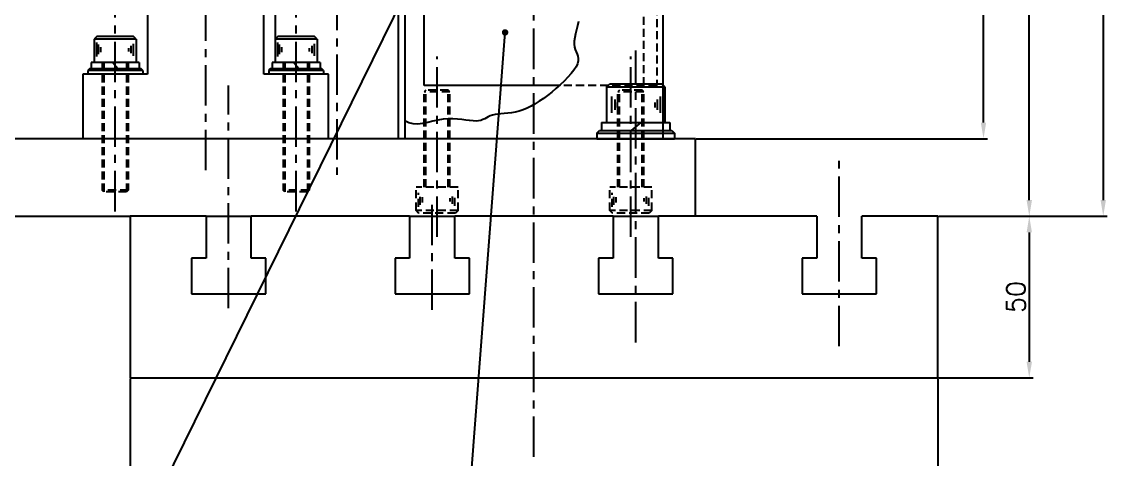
# Model space of a CAD drawing. Extents: x 0 to 2303, y 0 to 1485.
# Drawn here: x 219.6 to 555.6, y 554.1 to 689.4 of the extents above; entities that cross this region are included whole.
import ezdxf

# ---------------------------------------------------------------- set-up
doc = ezdxf.new("R2010")
doc.units = 0
doc.header["$LTSCALE"] = 10
doc.header["$MEASUREMENT"] = 0
doc.linetypes.add('CENTER', pattern=[2, 1.25, -0.25, 0.25, -0.25])
doc.linetypes.add('HIDDEN', pattern=[0.375, 0.25, -0.125])
doc.layers.get('0').update_dxf_attribs({"linetype": 'CONTINUOUS'})
doc.layers.get('DEFPOINTS').update_dxf_attribs({"linetype": 'CONTINUOUS'})
for name, color, linetype in [('CL', 1, 'CENTER'), ('CO', 3, 'CONTINUOUS'), ('FI', 1, 'CONTINUOUS'), ('OC', 1, 'HIDDEN'), ('POS', 3, 'CONTINUOUS')]:
    doc.layers.add(name, color=color, linetype=linetype)
doc.styles.add('ROMANS', font='ROMANS.SHX')
doc.dimstyles.new('2CON5', dxfattribs={"dimscale": 2.5, "dimtxt": 2.3, "dimasz": 2, "dimexe": 0.5, "dimexo": 0.0625, "dimgap": 0.5, "dimtad": 1, "dimdec": 4, "dimdsep": 46, "dimtxsty": 'ROMANS', "dimcen": -2, "dimclrt": 7, "dimadec": 0, "dimazin": 0, "dimtfac": 0.869565, "dimtdec": 4, "dimtmove": 0, "dimatfit": 3, "dimfxl": 1, "dimtolj": 1, "dimarcsym": 0})

# ---------------------------------------------------------------- blocks, each defined once
blk = doc.blocks.new('08125')
for p, q in [((-8.5, 1.1), (-8, 1.6)), ((-8.5, 1.1), (-8.5, 0)), ((-8.5, 0), (8.5, 0)), ((-8, 1.6), (8, 1.6)), ((8, 1.6), (8.5, 1.1)), ((8.5, 1.1), (8.5, 0))]:
    blk.add_line(p, q)
at = {"color": 1}
blk.add_line((-8.5, 1.1), (8.5, 1.1), dxfattribs=at)
blk = doc.blocks.new('08912L')
for p, q in [((-6.5, 7.2), (-5.7, 8)), ((-6.5, 7.2), (-6.5, 0)), ((-5.7, 8), (5.7, 8)), ((5.7, 8), (6.5, 7.2)), ((6.5, 7.2), (6.5, 0)), ((-6.5, 0), (6.5, 0))]:
    blk.add_line(p, q)
at = {"color": 1}
for p, q in [((-6.5, 7.2), (6.5, 7.2)), ((-5.56, 5.75), (-5.56, 2.02)), ((-4.81, 5.13), (-4.81, 2.89)), ((-4.07, 4.39), (-4.07, 3.39)), ((4.52, 4.76), (4.52, 3.14)), ((5.26, 5.51), (5.26, 2.52)), ((5.76, 6.13), (5.76, 1.78))]:
    blk.add_line(p, q, dxfattribs=at)
blk = doc.blocks.new('08127')
for p, q in [((-7.4, 2), (7.4, 2)), ((-7.4, 2), (-7.4, 0)), ((-7.4, 0), (7.4, 0)), ((0.81, 2), (-0.9, 0)), ((7.4, 2), (7.4, 0))]:
    blk.add_line(p, q)
blk = doc.blocks.new('12125')
for p, q in [((-12, 1.7), (-11.2, 2.5)), ((-12, 1.7), (-12, 0)), ((-12, 0), (12, 0)), ((-11.2, 2.5), (11.2, 2.5)), ((11.2, 2.5), (12, 1.7)), ((12, 1.7), (12, 0))]:
    blk.add_line(p, q)
at = {"color": 1}
blk.add_line((-12, 1.7), (12, 1.7), dxfattribs=at)
blk = doc.blocks.new('12127')
for p, q in [((-10.55, 2.5), (10.55, 2.5)), ((-10.55, 2.5), (-10.55, 0)), ((-10.55, 0), (10.55, 0)), ((1.61, 2.5), (-1.46, 0)), ((10.55, 2.5), (10.55, 0))]:
    blk.add_line(p, q)
blk = doc.blocks.new('12912L')
for p, q in [((-9, 11), (-8, 12)), ((-9, 11), (-9, 0)), ((-8, 12), (8, 12)), ((9, 11), (8, 12)), ((9, 11), (9, 0)), ((-9, 0), (9, 0))]:
    blk.add_line(p, q)
at = {"color": 1}
for p, q in [((-9, 11), (9, 11)), ((-7.47, 8.01), (-7.47, 3.03)), ((-6.47, 7.16), (-6.47, 3.89)), ((6.61, 7.16), (6.61, 3.89)), ((7.61, 8.01), (7.61, 3.03)), ((-5.76, 6.16), (-5.76, 4.6)), ((5.9, 6.16), (5.9, 4.6))]:
    blk.add_line(p, q, dxfattribs=at)
blk = doc.blocks.new('*D39')
at = {"layer": 'CO', "color": 0, "lineweight": -2}
for p, q in [((253.13, 579.1), (253.13, 540.52)), ((503.13, 579.1), (503.13, 540.52)), ((258.13, 541.77), (498.13, 541.77))]:
    blk.add_line(p, q, dxfattribs=at)
at = {"layer": 'CO', "color": 0}
for points in [[(258.13, 542.61), (258.13, 540.94), (253.13, 541.77)], [(498.13, 542.61), (498.13, 540.94), (503.13, 541.77)]]:
    blk.add_solid(points, dxfattribs=at)
at = {"layer": 'DEFPOINTS', "color": 0}
for p in [(253.13, 579.26), (503.13, 579.26), (503.13, 541.77)]:
    blk.add_point(p, dxfattribs=at)
at = {"layer": 'CO', "color": 7, "insert": (378.13, 545.9), "char_height": 5.75, "attachment_point": 5, "style": 'ROMANS'}
blk.add_mtext('\\A1;250', dxfattribs=at)
blk = doc.blocks.new('*D40')
at = {"layer": 'CO', "color": 0, "lineweight": -2}
for p, q in [((128.13, 629.1), (128.13, 540.52)), ((253.13, 579.1), (253.13, 540.52)), ((248.13, 541.77), (133.13, 541.77))]:
    blk.add_line(p, q, dxfattribs=at)
at = {"layer": 'CO', "color": 0}
for points in [[(133.13, 542.61), (133.13, 540.94), (128.13, 541.77)], [(248.13, 542.61), (248.13, 540.94), (253.13, 541.77)]]:
    blk.add_solid(points, dxfattribs=at)
at = {"layer": 'DEFPOINTS', "color": 0}
for p in [(128.13, 629.26), (253.13, 579.26), (128.13, 541.77)]:
    blk.add_point(p, dxfattribs=at)
at = {"layer": 'CO', "color": 7, "insert": (190.63, 545.9), "char_height": 5.75, "attachment_point": 5, "style": 'ROMANS'}
blk.add_mtext('\\A1;125', dxfattribs=at)
blk = doc.blocks.new('*D44')
at = {"layer": 'CO', "color": 0, "lineweight": -2}
for p, q in [((398.29, 859.26), (518.52, 859.26)), ((517.27, 658.26), (517.27, 854.26)), ((428.29, 653.26), (518.52, 653.26))]:
    blk.add_line(p, q, dxfattribs=at)
at = {"layer": 'CO', "color": 0}
for points in [[(516.44, 854.26), (518.1, 854.26), (517.27, 859.26)], [(516.44, 658.26), (518.1, 658.26), (517.27, 653.26)]]:
    blk.add_solid(points, dxfattribs=at)
at = {"layer": 'DEFPOINTS', "color": 0}
for p in [(398.13, 859.26), (517.27, 859.26), (428.13, 653.26)]:
    blk.add_point(p, dxfattribs=at)
at = {"layer": 'CO', "color": 7, "insert": (513.15, 756.26), "char_height": 5.75, "attachment_point": 5, "rotation": 90, "style": 'ROMANS'}
blk.add_mtext('\\A1;206', dxfattribs=at)
blk = doc.blocks.new('*D55')
at = {"layer": 'CO', "color": 0, "lineweight": -2}
for p, q in [((503.29, 1093.76), (532.68, 1093.76)), ((531.43, 634.26), (531.43, 1088.76)), ((503.29, 629.26), (532.68, 629.26))]:
    blk.add_line(p, q, dxfattribs=at)
at = {"layer": 'CO', "color": 0}
for points in [[(530.6, 1088.76), (532.27, 1088.76), (531.43, 1093.76)], [(530.6, 634.26), (532.27, 634.26), (531.43, 629.26)]]:
    blk.add_solid(points, dxfattribs=at)
at = {"layer": 'DEFPOINTS', "color": 0}
for p in [(503.13, 1093.76), (531.43, 1093.76), (503.13, 629.26)]:
    blk.add_point(p, dxfattribs=at)
at = {"layer": 'CO', "color": 7, "insert": (527.31, 861.51), "char_height": 5.75, "attachment_point": 5, "rotation": 90, "style": 'ROMANS'}
blk.add_mtext('\\A1;465', dxfattribs=at)
blk = doc.blocks.new('*D70')
at = {"layer": 'CO', "color": 0, "lineweight": -2}
for p, q in [((503.29, 629.26), (532.68, 629.26)), ((531.43, 624.26), (531.43, 584.26)), ((503.29, 579.26), (532.68, 579.26))]:
    blk.add_line(p, q, dxfattribs=at)
at = {"layer": 'CO', "color": 0}
for points in [[(530.6, 624.26), (532.27, 624.26), (531.43, 629.26)], [(530.6, 584.26), (532.27, 584.26), (531.43, 579.26)]]:
    blk.add_solid(points, dxfattribs=at)
at = {"layer": 'DEFPOINTS', "color": 0}
for p in [(503.13, 629.26), (503.13, 579.26), (531.43, 579.26)]:
    blk.add_point(p, dxfattribs=at)
at = {"layer": 'CO', "color": 7, "insert": (527.31, 604.26), "char_height": 5.75, "attachment_point": 5, "rotation": 90, "style": 'ROMANS'}
blk.add_mtext('\\A1;50', dxfattribs=at)
blk = doc.blocks.new('*D85')
at = {"layer": 'DEFPOINTS', "color": 0}
for p in [(398.29, 859.26), (503.13, 629.26), (554.33, 629.26)]:
    blk.add_point(p, dxfattribs=at)
at = {"layer": 'POS', "color": 0, "lineweight": -2}
for p, q in [((398.45, 859.26), (555.58, 859.26)), ((554.33, 854.26), (554.33, 634.26)), ((503.29, 629.26), (555.58, 629.26))]:
    blk.add_line(p, q, dxfattribs=at)
at = {"layer": 'POS', "color": 0}
for points in [[(553.5, 854.26), (555.16, 854.26), (554.33, 859.26)], [(553.5, 634.26), (555.16, 634.26), (554.33, 629.26)]]:
    blk.add_solid(points, dxfattribs=at)
at = {"layer": 'POS', "color": 7, "insert": (550.2, 744.26), "char_height": 5.75, "attachment_point": 5, "rotation": 90, "style": 'ROMANS'}
blk.add_mtext('\\A1;230', dxfattribs=at)

msp = doc.modelspace()

# ---------------------------------------------------------------- linework, layer by layer
for p, q in [((298.13414, 682.35801), (298.13414, 816.25802)), ((336.13414, 749.25801), (336.13414, 653.25801)), ((338.13414, 727.25801), (338.13414, 653.25801)), ((418.13414, 653.25801), (418.13414, 727.25801)), ((344.13414, 669.75801), (344.13414, 720.25801)), ((258.53414, 708.25802), (258.53414, 673.25801)), ((294.53414, 673.25801), (294.53414, 708.25802)), ((238.53415, 673.25801), (238.53415, 653.25801)), ((258.53414, 673.25801), (238.53415, 673.25801)), ((314.53414, 673.25801), (294.53414, 673.25801)), ((314.53414, 653.25801), (314.53414, 673.25801)), ((386.06703, 669.75801), (344.13414, 669.75801)), ((428.13414, 653.25801), (188.13414, 653.25801)), ((428.13414, 629.25801), (428.13414, 653.25801)), ((188.13414, 629.25801), (253.13414, 629.25801)), ((253.13414, 629.25801), (253.13414, 579.25801)), ((276.63414, 629.25801), (253.13414, 629.25801)), ((276.63414, 629.25801), (290.63414, 629.25801)), ((276.63414, 629.25801), (276.63414, 616.25801)), ((290.63414, 616.25801), (290.63414, 629.25801)), ((339.63414, 629.25801), (290.63414, 629.25801)), ((339.63414, 629.25801), (353.63414, 629.25801)), ((339.63414, 629.25801), (339.63414, 616.25801)), ((353.63414, 616.25801), (353.63414, 629.25801)), ((402.63414, 629.25801), (353.63414, 629.25801)), ((402.63414, 629.25801), (416.63414, 629.25801)), ((402.63414, 629.25801), (402.63414, 616.25801)), ((416.63414, 616.25801), (416.63414, 629.25801)), ((465.63414, 629.25801), (416.63414, 629.25801)), ((465.63414, 629.25801), (465.63414, 616.25801)), ((479.63414, 616.25801), (479.63414, 629.25801)), ((503.13414, 629.25801), (479.63414, 629.25801)), ((503.13414, 579.25801), (503.13414, 629.25801)), ((276.63414, 616.25801), (272.13414, 616.25801)), ((272.13414, 616.25801), (272.13414, 605.25801)), ((295.13414, 616.25801), (290.63414, 616.25801)), ((295.13414, 605.25801), (295.13414, 616.25801)), ((339.63414, 616.25801), (335.13414, 616.25801)), ((335.13414, 616.25801), (335.13414, 605.25801)), ((358.13414, 616.25801), (353.63414, 616.25801)), ((358.13414, 605.25801), (358.13414, 616.25801)), ((402.63414, 616.25801), (398.13414, 616.25801)), ((398.13414, 616.25801), (398.13414, 605.25801)), ((421.13414, 616.25801), (416.63414, 616.25801)), ((421.13414, 605.25801), (421.13414, 616.25801)), ((465.63414, 616.25801), (461.13414, 616.25801)), ((461.13414, 616.25801), (461.13414, 605.25801)), ((484.13414, 616.25801), (479.63414, 616.25801)), ((484.13414, 605.25801), (484.13414, 616.25801)), ((272.13414, 605.25801), (295.13414, 605.25801)), ((335.13414, 605.25801), (358.13414, 605.25801)), ((398.13414, 605.25801), (421.13414, 605.25801)), ((461.13414, 605.25801), (484.13414, 605.25801)), ((253.13414, 579.25801), (503.13414, 579.25801))]:
    msp.add_line(p, q)
at = {"layer": 'CL'}
for p, q in [((378.13414, 554.80085), (378.13414, 886.82394)), ((276.53414, 643.48982), (276.53414, 867.31869)), ((317.13414, 799.29801), (317.13414, 642.04524)), ((248.53414, 630.75893), (248.53414, 694.75244)), ((304.53414, 630.75893), (304.53414, 694.75244)), ((409.63414, 590.23935), (409.63414, 680.56975)), ((348.13414, 622.85645), (348.13414, 678.6779)), ((408.13414, 622.85645), (408.13414, 678.6779)), ((283.63414, 600.78419), (283.63414, 669.72501)), ((472.63414, 589.03965), (472.63414, 646.42283)), ((346.63414, 600.33157), (346.63414, 634.56369))]:
    msp.add_line(p, q, dxfattribs=at)
at = {"layer": 'FI'}
msp.add_lwpolyline([(391.89186, 689.5262), (391.61692, 688.22074), (391.3121, 686.94303), (391.01616, 685.71163), (390.76786, 684.54511), (390.60597, 683.46205), (390.56925, 682.48101), (390.68124, 681.61262), (390.90462, 680.8357), (391.18682, 680.12113), (391.47529, 679.43981), (391.71747, 678.76261), (391.86082, 678.06041), (391.85278, 677.30412), (391.6408, 676.46459), (391.18666, 675.52136), (390.50957, 674.48845), (389.64305, 673.38853), (388.62067, 672.24427), (387.47596, 671.07832), (386.24245, 669.91337), (384.9537, 668.77206), (383.64325, 667.67707), (382.33908, 666.6481), (381.047, 665.69304), (379.76725, 664.81682), (378.50008, 664.02436), (377.24573, 663.32059), (376.00446, 662.71043), (374.7765, 662.19883), (373.56211, 661.79069), (372.36338, 661.48643), (371.18981, 661.2684), (370.05274, 661.11443), (368.96352, 661.00233), (367.93349, 660.90995), (366.974, 660.8151), (366.09639, 660.69561), (365.31201, 660.52932), (364.62529, 660.30157), (364.01301, 660.02779), (363.44506, 659.73095), (362.8913, 659.43399), (362.3216, 659.15988), (361.70584, 658.93157), (361.0139, 658.77202), (360.21564, 658.70419), (359.288, 658.7414), (358.23616, 658.8585), (357.07238, 659.0207), (355.80888, 659.19323), (354.45792, 659.34129), (353.03174, 659.43011), (351.54259, 659.42491), (350.0027, 659.29089), (348.42591, 659.01168), (346.83234, 658.64451), (345.24369, 658.26502), (343.68168, 657.94885), (342.16802, 657.77162), (340.7244, 657.80899), (339.37254, 658.13657), (338.13414, 658.83002)], dxfattribs=at)
at = {"layer": 'OC'}
for p, q in [((412.13414, 669.75801), (412.13414, 725.25801)), ((416.13414, 720.25801), (416.13414, 669.75801)), ((244.53414, 676.85801), (244.53414, 637.35801)), ((245.03414, 676.85801), (245.03414, 636.85801)), ((252.03414, 676.85801), (252.03414, 636.85801)), ((252.53414, 676.85801), (252.53414, 637.35801)), ((300.53414, 676.85801), (300.53414, 637.35801)), ((301.03414, 676.85801), (301.03414, 636.85801)), ((308.03414, 676.85801), (308.03414, 636.85801)), ((308.53414, 676.85801), (308.53414, 637.35801)), ((416.13414, 669.75801), (386.06703, 669.75801)), ((344.63414, 668.25801), (344.13414, 667.75801)), ((344.13414, 638.25801), (344.13414, 667.75801)), ((352.13414, 667.75801), (344.13414, 667.75801)), ((344.63414, 638.25801), (344.63414, 668.25801)), ((351.63414, 668.25801), (344.63414, 668.25801)), ((351.63414, 638.25801), (351.63414, 668.25801)), ((352.13414, 667.75801), (351.63414, 668.25801)), ((352.13414, 638.25801), (352.13414, 667.75801)), ((404.63414, 668.25801), (404.13414, 667.75801)), ((404.13414, 638.25801), (404.13414, 667.75801)), ((412.13414, 667.75801), (404.13414, 667.75801)), ((404.63414, 638.25801), (404.63414, 668.25801)), ((411.63414, 668.25801), (404.63414, 668.25801)), ((411.63414, 638.25801), (411.63414, 668.25801)), ((412.13414, 667.75801), (411.63414, 668.25801)), ((412.13414, 638.25801), (412.13414, 667.75801)), ((245.03414, 636.85801), (244.53414, 637.35801)), ((252.53414, 637.35801), (244.53414, 637.35801)), ((252.03414, 636.85801), (245.03414, 636.85801)), ((252.53414, 637.35801), (252.03414, 636.85801)), ((301.03414, 636.85801), (300.53414, 637.35801)), ((308.53414, 637.35801), (300.53414, 637.35801)), ((308.03414, 636.85801), (301.03414, 636.85801)), ((308.53414, 637.35801), (308.03414, 636.85801))]:
    msp.add_line(p, q, dxfattribs=at)
at = {"layer": 'POS'}
for p, q in [((247.86877, 514.50789), (350.82277, 723.45925)), ((353.93484, 486.18772), (369.20121, 686.1346))]:
    msp.add_line(p, q, dxfattribs=at)
at = {"layer": 'POS', "const_width": 1}
msp.add_lwpolyline([(368.70121, 686.1346, 1), (369.70121, 686.1346, 1)], format="xyb", close=True, dxfattribs=at)

# ---------------------------------------------------------------- block references
at = {"xscale": -1}
for name, p in [('08912L', (248.53414, 676.85801)), ('08912L', (304.53414, 676.85801)), ('08127', (248.53414, 674.85801)), ('08127', (304.53414, 674.85801)), ('08125', (248.53414, 673.25801)), ('08125', (304.53414, 673.25801))]:
    msp.add_blockref(name, p, dxfattribs=at)
for name, p in [('12912L', (409.63414, 658.25801)), ('12125', (409.63414, 653.25801)), ('12127', (409.63414, 655.75801))]:
    msp.add_blockref(name, p)
at = {"layer": 'OC', "rotation": 180}
for p in [(348.13414, 638.25801), (408.13414, 638.25801)]:
    msp.add_blockref('08912L', p, dxfattribs=at)

# ---------------------------------------------------------------- dimensions: what is measured, and where the dimension line sits
at = {"layer": 'CO'}
dim = msp.add_linear_dim(base=(531.43244, 1093.75802), p1=(503.13414, 629.25801), p2=(503.13414, 1093.75802), angle=90, dimstyle='2CON5', override={"dimdec": 0}, dxfattribs=at)
dim.commit()
dim.dimension.update_dxf_attribs({"geometry": '*D55', "text_midpoint": (527.30744, 861.50802)})
for base, p1, p2, picture, middle in [((517.2705, 859.25802), (428.13414, 653.25801), (398.13414, 859.25802), '*D44', (513.1455, 756.25802)), ((531.43244, 579.25801), (503.13414, 629.25801), (503.13414, 579.25801), '*D70', (527.30744, 604.25801))]:
    dim = msp.add_linear_dim(base=base, p1=p1, p2=p2, angle=90, dimstyle='2CON5', dxfattribs=at)
    dim.commit()
    dim.dimension.update_dxf_attribs({"geometry": picture, "text_midpoint": middle})
for base, p2, picture, middle in [((128.13414, 541.77206), (128.13414, 629.25801), '*D40', (190.63414, 545.89706)), ((503.13414, 541.77206), (503.13414, 579.25801), '*D39', (378.13414, 545.89706))]:
    dim = msp.add_linear_dim(base=base, p1=(253.13414, 579.25801), p2=p2, dimstyle='2CON5', dxfattribs=at)
    dim.commit()
    dim.dimension.update_dxf_attribs({"geometry": picture, "text_midpoint": middle})
at = {"layer": 'POS'}
dim = msp.add_linear_dim(base=(554.32853, 629.25801), p1=(398.29039, 859.25802), p2=(503.13414, 629.25801), angle=90, dimstyle='2CON5', dxfattribs=at)
dim.commit()
dim.dimension.update_dxf_attribs({"geometry": '*D85', "text_midpoint": (550.20353, 744.25801)})

doc.saveas('drawing.dxf')
